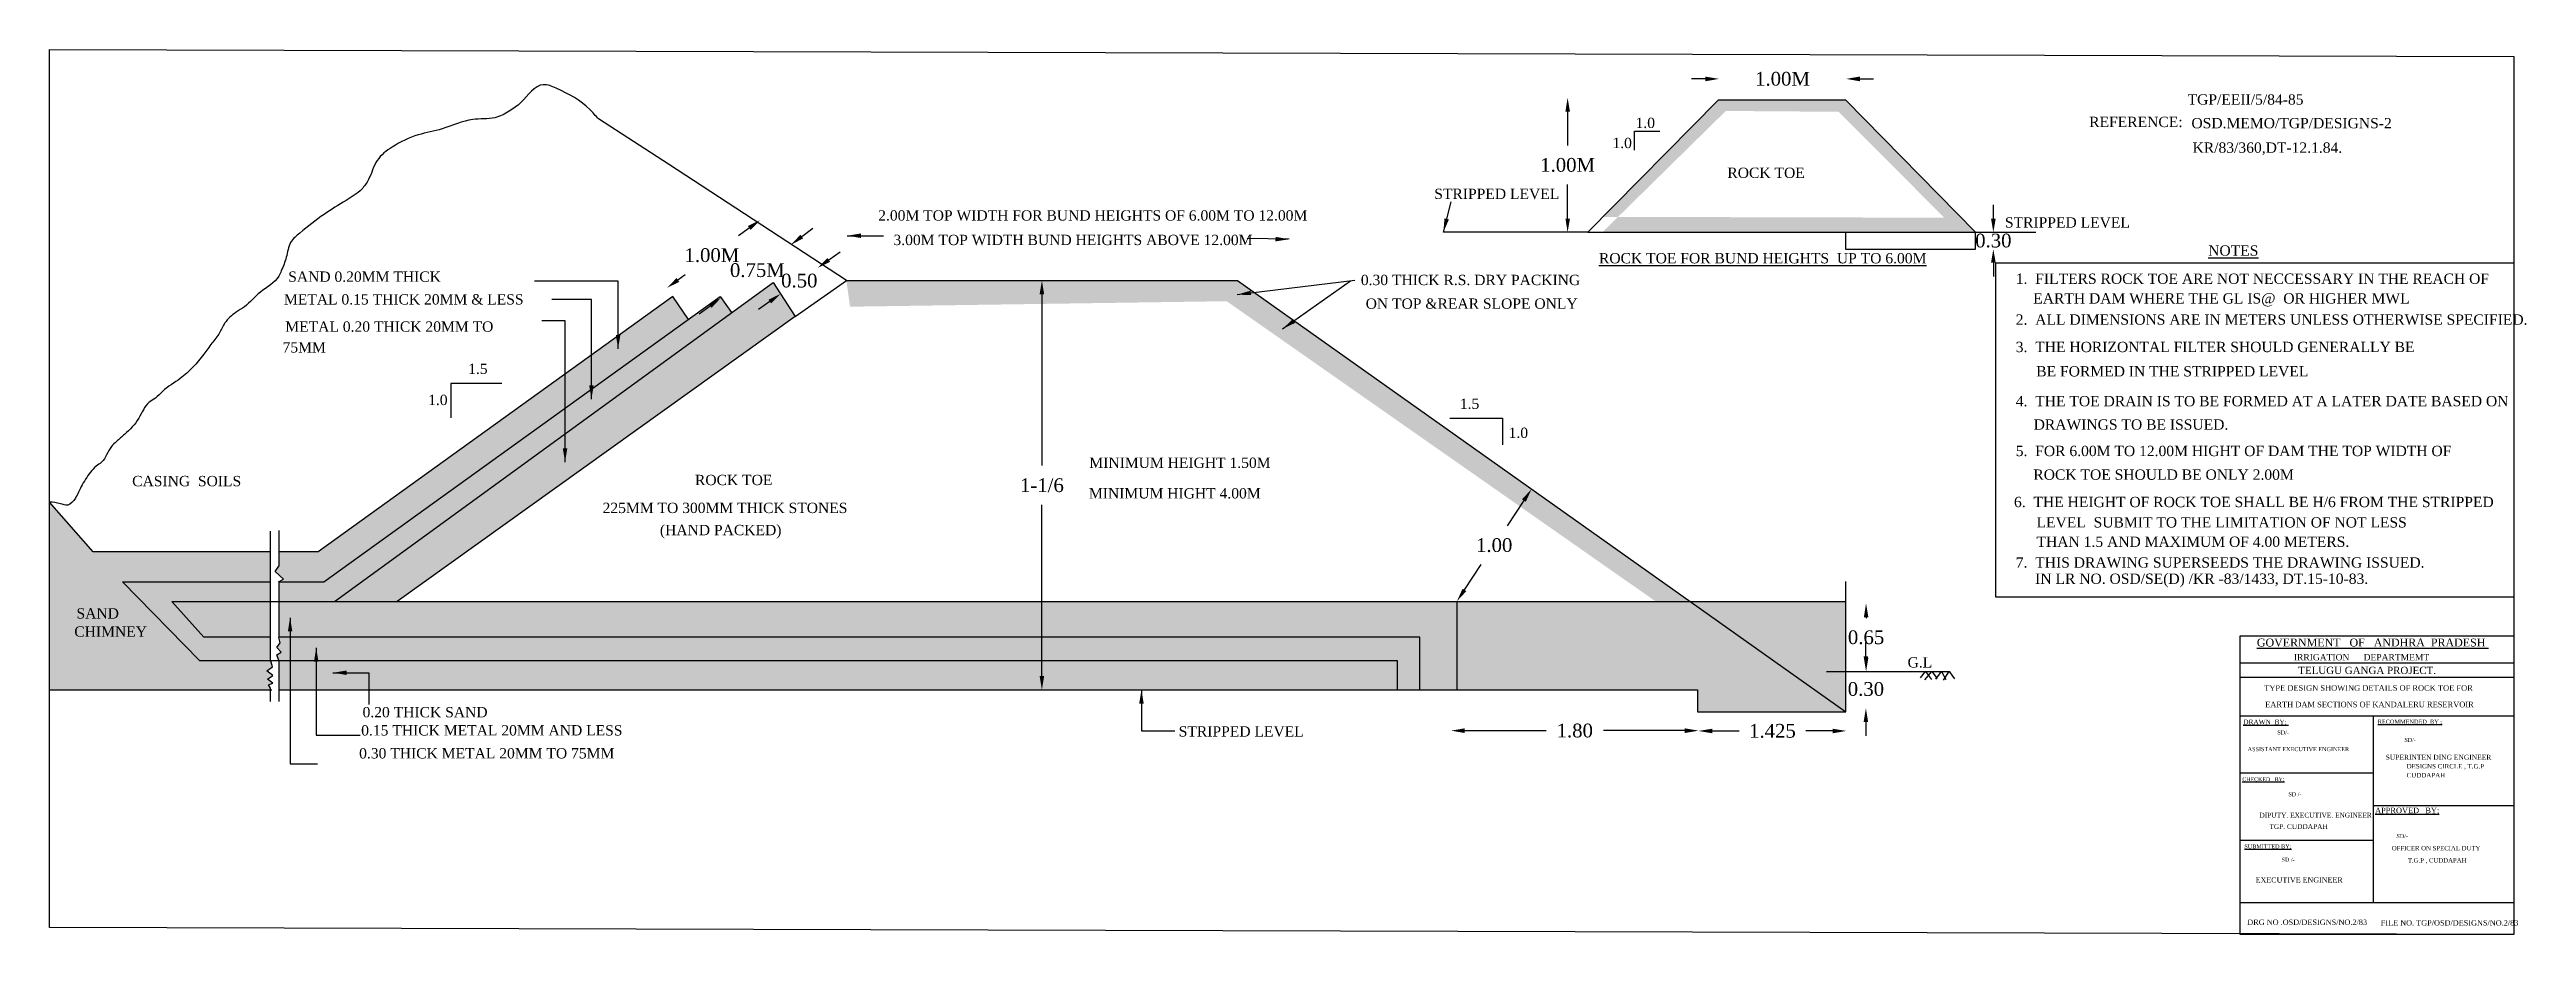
# Model space of a CAD drawing. Header units: millimetres. Extents: x 0.6 to 18.6, y 1.1 to 7.5.
import ezdxf

# ---------------------------------------------------------------- set-up
doc = ezdxf.new("R2010")
doc.units = ezdxf.units.MM
doc.header["$MEASUREMENT"] = 0
doc.linetypes.add('ACAD_ISO03W100', pattern=[30, 12, -18])
for name, color, linetype in [('DIM', 5, 'Continuous'), ('DO LINE', 3, 'Continuous'), ('DWG.LINE', 10, 'Continuous'), ('HATCH', 2, 'Continuous'), ('RAILING', 4, 'Continuous'), ('TEXT', 7, 'Continuous')]:
    doc.layers.add(name, color=color, linetype=linetype)
doc.layers.add('TITLE', color=7, linetype='Continuous', lineweight=30)
doc.styles.get("Standard").update_dxf_attribs({"font": 'times.ttf', "height": 0.1})
doc.dimstyles.get("Standard").update_dxf_attribs({"dimtxt": 0.1, "dimasz": 0.1, "dimexe": 0.18, "dimexo": 0.0625, "dimgap": 0.09, "dimtad": 0, "dimtih": 1, "dimtoh": 1, "dimdec": 0, "dimzin": 0, "dimdsep": 46, "dimtxsty": 'Standard', "dimcen": 300, "dimse1": 1, "dimse2": 1, "dimclre": 256, "dimclrt": 4, "dimadec": 0, "dimazin": 0, "dimtfac": 1, "dimtdec": 0, "dimtofl": 0, "dimtmove": 0, "dimatfit": 3, "dimfxl": 0, "dimtolj": 1, "dimtzin": 0, "dimarcsym": 0})
pattern_1 = [(228.0128, (0.216, 0.3), (-2.39999947, -2.700000402), [0.040361, -3.9957264]), (184.9697, (0.189, 0.27), (3.600000315, 0.299997392), [0.0692604, -6.8567775]), (132.5104, (0.12, 0.264), (2.999997216, -3.300002602), [0.0488364, -4.8348096]), (267.2737, (0.003, 0.189), (0.299998805, 6.000000088), [0.0630714, -6.2440674]), (292.8337, (0, 0.126), (-1.500002972, 3.599998924), [0.0618465, -6.122812]), (357.2737, (0.024, 0.069), (-6.000000088, 0.299998805), [0.0630714, -6.2440674]), (37.6942, (0.087, 0.066), (-3.900002204, -2.9999971215), [0.0834087, -8.2574547]), (72.2553, (0.153, 0.117), (2.100003229, 6.599998869), [0.0787464, -7.7958963]), (121.4296, (0.177, 0.192), (-2.40000247, 3.899998511), [0.063285, -6.265222]), (175.2364, (0.144, 0.246), (3.300000284, -0.29999746), [0.0722496, -3.540229]), (222.3974, (0.072, 0.252), (-3.6000022053, -3.2999976246), [0.0934344, -9.2500125]), (138.8141, (0.3, 0.186), (-2.100000884, 1.799999194), [0.0318903, -3.157153]), (171.4692, (0.276, 0.207), (3.899999485, -0.600002373), [0.060671, -6.0064533]), (225, (0.216, 0.216), (-3e-17, -0.3), [0.0424263, -0.3818376]), (203.1986, (0.195, 0.252), (1.49999992, 0.6000004), [0.0228474, -2.2618845]), (291.8014, (0.174, 0.243), (-0.29999997, 0.90000008), [0.032311, -1.5832386]), (30.9638, (0.186, 0.213), (0.8999994, 0.60000075), [0.0524787, -1.696807]), (161.5651, (0.231, 0.24), (0.60000013, -0.2999995), [0.0379473, -0.910736]), (16.3895, (0, 0.243), (3.00000066, 0.899997813), [0.05316, -5.2628535]), (70.3462, (0.051, 0.258), (-1.199998574, -3.30000064), [0.0445983, -4.4152224]), (293.1986, (0.231, 0.3), (-0.6000004, 1.49999992), [0.0456945, -2.2390374]), (343.6105, (0.249, 0.258), (-3.00000066, 0.899997813), [0.05316, -5.2628535]), (339.444, (0, 0.057), (-1.50000055, 0.5999988), [0.051264, -2.511937]), (294.7751, (0.048, 0.039), (-1.499997657, 3.300001027), [0.0429534, -4.252393]), (66.8014, (0.234, 0), (0.6000004, 1.49999992), [0.0456945, -2.2390374]), (17.354, (0.252, 0.042), (-3.900000606, -1.19999835), [0.0502893, -4.978627]), (69.444, (0.087, 0), (-0.5999988, -1.50000055), [0.025632, -2.537569]), (101.3099, (0.216, 0), (-0.2999993, 1.20000023), [0.015297, -1.5144087]), (165.9638, (0.213, 0.015), (0.90000016, -0.29999942), [0.0618465, -1.175085]), (186.009, (0.153, 0.03), (2.999999925, 0.299999795), [0.057315, -5.674177]), (303.6901, (0.186, 0.186), (-0.3000004, 0.59999987), [0.0432666, -1.0383987]), (353.1572, (0.21, 0.15), (5.09999981, -0.600002399), [0.0755382, -7.478269]), (60.9454, (0.285, 0.141), (-1.20000001, -2.100000115), [0.030887, -3.057802]), (90, (0.3, 0.168), (-0.3, 0.3), [0.018, -0.282]), (120.2564, (0.147, 0.039), (1.199998466, -2.100000737), [0.041677, -4.126056]), (48.0128, (0.126, 0.075), (2.39999947, 2.700000402), [0.0807216, -3.9553656]), (0, (0.18, 0.135), (0.3, 0.3), [0.078, -0.222]), (325.3048, (0.258, 0.135), (-2.999998278, 2.100002583), [0.047434, -4.695982]), (254.0546, (0.297, 0.108), (-0.29999997, -1.20000004), [0.0436806, -2.1403524]), (207.646, (0.285, 0.066), (-5.699998742, -3.000002314), [0.0711195, -7.0408422]), (175.4261, (0.222, 0.033), (-3.9000001675, 0.29999844), [0.0752397, -7.4487222])]

# ---------------------------------------------------------------- blocks, each defined once
blk = doc.blocks.new('*D1')
at = {"layer": 'Defpoints', "color": 0, "ltscale": 0.2}
for p in [(10.819, 2.929), (12.619, 2.929), (12.619, 2.534)]:
    blk.add_point(p, dxfattribs=at)
at = {"layer": 'DIM', "color": 0, "lineweight": -2, "ltscale": 0.2}
for p, q in [((10.919, 2.534), (11.511, 2.534)), ((12.519, 2.534), (11.927, 2.534))]:
    blk.add_line(p, q, dxfattribs=at)
at = {"layer": 'DIM', "color": 0, "ltscale": 0.2}
for points in [[(10.919, 2.551), (10.919, 2.517), (10.819, 2.534)], [(12.519, 2.551), (12.519, 2.517), (12.619, 2.534)]]:
    blk.add_solid(points, dxfattribs=at)
at = {"layer": 'DIM', "color": 4, "ltscale": 0.2, "insert": (11.719, 2.534), "char_height": 0.1, "attachment_point": 5}
blk.add_mtext('\\A1;1.80', dxfattribs=at)
blk = doc.blocks.new('*D2')
at = {"layer": 'Defpoints', "color": 0, "ltscale": 0.2}
for p in [(7.843, 5.806), (7.843, 2.831), (7.843, 2.831)]:
    blk.add_point(p, dxfattribs=at)
at = {"layer": 'DIM', "color": 0, "lineweight": -2, "ltscale": 0.2}
for p, q in [((7.843, 5.706), (7.843, 4.461)), ((7.843, 2.931), (7.843, 4.176))]:
    blk.add_line(p, q, dxfattribs=at)
at = {"layer": 'DIM', "color": 0, "ltscale": 0.2}
for points in [[(7.826, 5.706), (7.859, 5.706), (7.843, 5.806)], [(7.826, 2.931), (7.859, 2.931), (7.843, 2.831)]]:
    blk.add_solid(points, dxfattribs=at)
at = {"layer": 'DIM', "color": 4, "ltscale": 0.2, "insert": (7.843, 4.318), "char_height": 0.1, "attachment_point": 5}
blk.add_mtext('\\A1;1-1/6', dxfattribs=at)
blk = doc.blocks.new('*D3')
at = {"layer": 'Defpoints', "color": 0, "ltscale": 0.2}
for p in [(11.405, 4.29), (11.405, 4.29), (10.861, 3.474)]:
    blk.add_point(p, dxfattribs=at)
at = {"layer": 'DIM', "color": 0, "lineweight": -2, "ltscale": 0.2}
for p, q in [((11.349, 4.207), (11.227, 4.023)), ((10.916, 3.557), (11.039, 3.741))]:
    blk.add_line(p, q, dxfattribs=at)
at = {"layer": 'DIM', "color": 0, "ltscale": 0.2}
for points in [[(11.335, 4.216), (11.363, 4.198), (11.405, 4.29)], [(10.903, 3.566), (10.93, 3.548), (10.861, 3.474)]]:
    blk.add_solid(points, dxfattribs=at)
at = {"layer": 'DIM', "color": 4, "ltscale": 0.2, "insert": (11.133, 3.882), "char_height": 0.1, "attachment_point": 5}
blk.add_mtext('\\A1;1.00', dxfattribs=at)
blk = doc.blocks.new('*D4')
at = {"layer": 'Defpoints', "color": 0, "ltscale": 0.2}
for p in [(13.841, 3.459), (13.838, 2.964), (13.841, 2.964)]:
    blk.add_point(p, dxfattribs=at)
at = {"layer": 'DIM', "color": 0, "lineweight": -2, "ltscale": 0.2}
for p, q in [((13.838, 3.359), (13.838, 3.353)), ((13.838, 3.064), (13.838, 3.071))]:
    blk.add_line(p, q, dxfattribs=at)
at = {"layer": 'DIM', "color": 0, "ltscale": 0.2}
for points in [[(13.822, 3.359), (13.855, 3.359), (13.838, 3.459)], [(13.822, 3.064), (13.855, 3.064), (13.838, 2.964)]]:
    blk.add_solid(points, dxfattribs=at)
at = {"layer": 'DIM', "color": 4, "ltscale": 0.2, "insert": (13.838, 3.212), "char_height": 0.1, "attachment_point": 5}
blk.add_mtext('\\A1;0.65', dxfattribs=at)
blk = doc.blocks.new('*D5')
at = {"layer": 'Defpoints', "color": 0, "ltscale": 0.2}
for p in [(14.153, 2.975), (13.837, 2.697), (14.153, 2.697)]:
    blk.add_point(p, dxfattribs=at)
at = {"layer": 'DIM', "color": 0, "lineweight": -2, "ltscale": 0.2}
for p, q in [((13.837, 3.075), (13.837, 3.175)), ((13.837, 2.597), (13.837, 2.497))]:
    blk.add_line(p, q, dxfattribs=at)
at = {"layer": 'DIM', "color": 0, "ltscale": 0.2}
for points in [[(13.82, 3.075), (13.853, 3.075), (13.837, 2.975)], [(13.82, 2.597), (13.853, 2.597), (13.837, 2.697)]]:
    blk.add_solid(points, dxfattribs=at)
at = {"layer": 'DIM', "color": 4, "ltscale": 0.2, "insert": (13.837, 2.836), "char_height": 0.1, "attachment_point": 5}
blk.add_mtext('\\A1;0.30', dxfattribs=at)
blk = doc.blocks.new('*D6')
at = {"layer": 'Defpoints', "color": 0, "ltscale": 0.2}
for p in [(12.619, 2.534), (13.695, 2.534), (13.695, 2.532)]:
    blk.add_point(p, dxfattribs=at)
at = {"layer": 'DIM', "color": 0, "lineweight": -2, "ltscale": 0.2}
for p, q in [((12.719, 2.532), (12.914, 2.532)), ((13.595, 2.532), (13.399, 2.532))]:
    blk.add_line(p, q, dxfattribs=at)
at = {"layer": 'DIM', "color": 0, "ltscale": 0.2}
for points in [[(12.719, 2.548), (12.719, 2.515), (12.619, 2.532)], [(13.595, 2.548), (13.595, 2.515), (13.695, 2.532)]]:
    blk.add_solid(points, dxfattribs=at)
at = {"layer": 'DIM', "color": 4, "ltscale": 0.2, "insert": (13.157, 2.532), "char_height": 0.1, "attachment_point": 5}
blk.add_mtext('\\A1;1.425', dxfattribs=at)
blk = doc.blocks.new('*D7')
at = {"layer": 'Defpoints', "color": 0, "ltscale": 0.2}
for p in [(5.795, 6.247), (5.84, 6.186), (5.159, 5.69)]:
    blk.add_point(p, dxfattribs=at)
at = {"layer": 'DIM', "color": 0, "lineweight": -2, "ltscale": 0.2}
for p, q in [((5.714, 6.188), (5.636, 6.131)), ((5.195, 5.811), (5.248, 5.849))]:
    blk.add_line(p, q, dxfattribs=at)
at = {"layer": 'DIM', "color": 0, "ltscale": 0.2}
for points in [[(5.704, 6.202), (5.724, 6.175), (5.795, 6.247)], [(5.185, 5.824), (5.205, 5.797), (5.114, 5.752)]]:
    blk.add_solid(points, dxfattribs=at)
at = {"layer": 'DIM', "color": 4, "ltscale": 0.2, "insert": (5.442, 5.99), "char_height": 0.1, "attachment_point": 5, "rotation": 0.01}
blk.add_mtext('\\A1;1.00M', dxfattribs=at)
blk = doc.blocks.new('*D8')
at = {"layer": 'Defpoints', "color": 0, "ltscale": 0.2}
for p in [(6.009, 6.075), (6.016, 6.065), (5.502, 5.691)]:
    blk.add_point(p, dxfattribs=at)
at = {"layer": 'DIM', "color": 0, "lineweight": -2, "ltscale": 0.2}
for p, q in [((6.096, 6.126), (6.176, 6.186)), ((5.43, 5.621), (5.35, 5.561))]:
    blk.add_line(p, q, dxfattribs=at)
at = {"layer": 'DIM', "color": 0, "ltscale": 0.2}
for points in [[(6.086, 6.139), (6.106, 6.113), (6.016, 6.065)], [(5.42, 5.634), (5.44, 5.608), (5.509, 5.681)]]:
    blk.add_solid(points, dxfattribs=at)
at = {"layer": 'DIM', "color": 4, "ltscale": 0.2, "insert": (5.773, 5.881), "char_height": 0.1, "attachment_point": 5, "rotation": 0.01}
blk.add_mtext('\\A1;0.75M', dxfattribs=at)
blk = doc.blocks.new('*D9')
at = {"layer": 'Defpoints', "color": 0, "ltscale": 0.2}
for p in [(6.153, 5.981), (5.887, 5.793), (6.211, 5.898)]:
    blk.add_point(p, dxfattribs=at)
at = {"layer": 'DIM', "color": 0, "lineweight": -2, "ltscale": 0.2}
for p, q in [((6.293, 5.956), (6.375, 6.014)), ((5.863, 5.653), (5.782, 5.595))]:
    blk.add_line(p, q, dxfattribs=at)
at = {"layer": 'DIM', "color": 0, "ltscale": 0.2}
for points in [[(6.283, 5.97), (6.302, 5.942), (6.211, 5.898)], [(5.854, 5.667), (5.873, 5.639), (5.945, 5.711)]]:
    blk.add_solid(points, dxfattribs=at)
at = {"layer": 'DIM', "color": 4, "ltscale": 0.2, "insert": (6.078, 5.805), "char_height": 0.1, "attachment_point": 5, "rotation": 0.01}
blk.add_mtext('\\A1;0.50', dxfattribs=at)
blk = doc.blocks.new('*D10')
at = {"layer": 'Defpoints', "color": 0, "ltscale": 0.2}
for p in [(11.667, 7.135), (11.672, 7.135), (11.672, 6.157)]:
    blk.add_point(p, dxfattribs=at)
at = {"layer": 'DIM', "color": 0, "lineweight": -2, "ltscale": 0.2}
for p, q in [((11.667, 7.035), (11.667, 6.787)), ((11.667, 6.257), (11.667, 6.505))]:
    blk.add_line(p, q, dxfattribs=at)
at = {"layer": 'DIM', "color": 0, "ltscale": 0.2}
for points in [[(11.651, 7.035), (11.684, 7.035), (11.667, 7.135)], [(11.651, 6.257), (11.684, 6.257), (11.667, 6.157)]]:
    blk.add_solid(points, dxfattribs=at)
at = {"layer": 'DIM', "color": 4, "ltscale": 0.2, "insert": (11.667, 6.646), "char_height": 0.1, "attachment_point": 5}
blk.add_mtext('\\A1;1.00M', dxfattribs=at)
blk = doc.blocks.new('*D11')
at = {"layer": 'Defpoints', "color": 0, "ltscale": 0.2}
for p in [(12.768, 7.274), (13.693, 7.274), (13.693, 7.272)]:
    blk.add_point(p, dxfattribs=at)
at = {"layer": 'DIM', "color": 0, "lineweight": -2, "ltscale": 0.2}
for p, q in [((12.668, 7.272), (12.568, 7.272)), ((13.793, 7.272), (13.893, 7.272))]:
    blk.add_line(p, q, dxfattribs=at)
at = {"layer": 'DIM', "color": 0, "ltscale": 0.2}
for points in [[(12.668, 7.289), (12.668, 7.255), (12.768, 7.272)], [(13.793, 7.289), (13.793, 7.255), (13.693, 7.272)]]:
    blk.add_solid(points, dxfattribs=at)
at = {"layer": 'DIM', "color": 4, "ltscale": 0.2, "insert": (13.23, 7.272), "char_height": 0.1, "attachment_point": 5}
blk.add_mtext('\\A1;1.00M', dxfattribs=at)
blk = doc.blocks.new('*D12')
at = {"layer": 'Defpoints', "color": 0, "ltscale": 0.2}
for p in [(14.634, 6.157), (14.634, 6.035), (14.764, 6.035)]:
    blk.add_point(p, dxfattribs=at)
at = {"layer": 'DIM', "color": 0, "lineweight": -2, "ltscale": 0.2}
for p, q in [((14.764, 6.257), (14.764, 6.357)), ((14.764, 5.935), (14.764, 5.835))]:
    blk.add_line(p, q, dxfattribs=at)
at = {"layer": 'DIM', "color": 0, "ltscale": 0.2}
for points in [[(14.747, 6.257), (14.781, 6.257), (14.764, 6.157)], [(14.747, 5.935), (14.781, 5.935), (14.764, 6.035)]]:
    blk.add_solid(points, dxfattribs=at)
at = {"layer": 'DIM', "color": 4, "ltscale": 0.2, "insert": (14.764, 6.096), "char_height": 0.1, "attachment_point": 5}
blk.add_mtext('\\A1;0.30', dxfattribs=at)

msp = doc.modelspace()

# ---------------------------------------------------------------- hatches: boundary and pattern name
at = {"layer": 'HATCH', "ltscale": 0.2}
h = msp.add_hatch(dxfattribs=at)
h.set_pattern_fill('GRAVEL', color=256, scale=0.3, style=0)
h.set_pattern_definition(pattern_1)
h.paths.add_polyline_path([(14.407, 6.263), (12.034, 6.269), (11.92, 6.157), (14.512, 6.157)])
h.paths.add_polyline_path([(12.818, 7.039), (12.686, 7.04), (11.924, 6.269), (12.034, 6.269)])
h.paths.add_polyline_path([(13.556, 7.117), (12.897, 7.117), (12.818, 7.039), (13.639, 7.033)])
h.paths.add_polyline_path([(12.897, 7.117), (12.763, 7.117), (12.686, 7.04), (12.818, 7.039)])
h.paths.add_polyline_path([(13.69, 7.117), (13.556, 7.117), (13.639, 7.033), (13.774, 7.032)])
h.paths.add_polyline_path([(13.774, 7.032), (13.639, 7.033), (14.407, 6.263), (14.531, 6.262)])
h.paths.add_polyline_path([(14.531, 6.262), (14.407, 6.263), (14.512, 6.157), (14.634, 6.157)])
h.paths.add_polyline_path([(13.69, 3.474), (12.557, 3.474), (13.69, 2.671)])
h.paths.add_polyline_path([(12.557, 3.474), (10.861, 3.474), (10.861, 2.831), (12.613, 2.831), (12.613, 2.671), (13.69, 2.671)])
h = msp.add_hatch(dxfattribs=at)
h.set_pattern_fill('AR-CONC', color=256, scale=0.03, style=0)
h.set_pattern_definition([(50, (0, 0), (0.215178, -0.0188256), [0.0225, -0.2475]), (355, (0, 0), (-0.0416254, 0.2256576), [0.018, -0.198]), (100.4514, (0.01793, -0.00157), (0.1735528, 0.2068319), [0.019122, -0.2103426]), (46.1842, (0, 0.06), (0.3201723, -0.0496557), [0.03375, -0.37125]), (96.6356, (0.02668, 0.05586), (0.280399, 0.2922354), [0.028683, -0.315514]), (351.1842, (0, 0.06), (0.2803986, 0.2922356), [0.027, -0.297]), (21, (0.03, 0.045), (0.1790721, -0.1207857), [0.0225, -0.2475]), (326, (0.03, 0.045), (0.0729946, 0.217545), [0.018, -0.198]), (71.4514, (0.04492, 0.03493), (0.2520668, 0.0967591), [0.019122, -0.2103426]), (37.5, (0, 0), (0.00364796, 0.09986816), [0, -0.1956, 0, -0.201, 0, -0.19875]), (7.5, (0, 0), (0.07892086, 0.1183235), [0, -0.1146, 0, -0.1911, 0, -0.07575]), (327.5, (-0.0669, 0), (0.16014673, -0.00676646), [0, -0.075, 0, -0.234, 0, -0.3105]), (317.5, (-0.0969, 0), (0.1749559, 0.0300315), [0, -0.0975, 0, -0.1554, 0, -0.2205])])
h.paths.add_polyline_path([(2.232, 3.617), (1.155, 3.617), (1.715, 3.044), (2.232, 3.044), (2.232, 3.213), (1.746, 3.213), (1.514, 3.474), (2.232, 3.474)], flags=16)
h.paths.add_polyline_path([(5.586, 5.575), (5.502, 5.691), (2.62, 3.617), (2.291, 3.617), (2.291, 3.474), (2.698, 3.474)])
h.paths.add_polyline_path([(10.861, 3.474), (2.698, 3.474), (2.291, 3.474), (2.291, 3.213), (10.591, 3.213), (10.591, 2.831), (10.861, 2.831)])
h.paths.add_polyline_path([(10.591, 3.213), (2.291, 3.212), (2.302, 3.173), (2.277, 3.139), (2.31, 3.105), (2.277, 3.086), (2.291, 3.044), (10.428, 3.044), (10.428, 2.831), (10.591, 2.831)])
h.paths.add_polyline_path([(10.428, 3.044), (2.291, 3.044), (2.291, 2.831), (10.428, 2.831)], flags=17)
h.paths.add_polyline_path([(6.049, 5.544), (5.887, 5.793), (2.698, 3.474), (3.154, 3.474)])
h.paths.add_polyline_path([(5.271, 5.524), (5.159, 5.69), (2.579, 3.834), (2.291, 3.834), (2.291, 3.73), (2.266, 3.69), (2.326, 3.636), (2.291, 3.617), (2.291, 3.617), (2.62, 3.617)])
h.paths.add_polyline_path([(2.232, 3.834), (0.941, 3.834), (0.624, 4.196), (0.624, 2.831), (2.232, 2.831), (2.232, 2.843), (2.217, 2.866), (2.248, 2.88), (2.209, 2.909), (2.248, 2.935), (2.205, 2.97), (2.246, 2.999), (2.233, 3.044), (1.715, 3.044), (1.155, 3.617), (2.232, 3.617)])
h.paths.add_polyline_path([(2.232, 3.474), (1.514, 3.474), (1.746, 3.213), (2.232, 3.213)], flags=17)
h.paths.add_polyline_path([(0.785, 3.196), (1.34, 3.196), (1.34, 3.311), (0.785, 3.311)], flags=24)
h.paths.add_polyline_path([(0.8, 3.328), (1.168, 3.328), (1.168, 3.443), (0.8, 3.443)], flags=24)
h.paths.add_polyline_path([(14.829, 6.17), (15.757, 6.17), (15.757, 6.285), (14.829, 6.285)], flags=9)
h.paths.add_polyline_path([(11.876, 5.91), (14.243, 5.91), (14.243, 6.025), (11.876, 6.025)], flags=9)
h.paths.add_polyline_path([(12.81, 6.531), (13.399, 6.531), (13.399, 6.646), (12.81, 6.646)], flags=9)
h.paths.add_polyline_path([(12.142, 6.895), (12.319, 6.895), (12.319, 7.009), (12.142, 7.009)], flags=9)
h.paths.add_polyline_path([(11.974, 6.748), (12.151, 6.748), (12.151, 6.863), (11.974, 6.863)], flags=9)
h.paths.add_polyline_path([(10.678, 6.378), (11.605, 6.378), (11.605, 6.493), (10.678, 6.493)], flags=9)
h.paths.add_polyline_path([(6.717, 6.053), (9.281, 6.053), (9.281, 6.168), (6.717, 6.168)], flags=9)
h.paths.add_polyline_path([(6.633, 6.221), (9.748, 6.221), (9.748, 6.336), (6.633, 6.336)], flags=9)
h.paths.add_polyline_path([(10.178, 5.58), (11.724, 5.58), (11.724, 5.695), (10.178, 5.695)], flags=9)
h.paths.add_polyline_path([(10.144, 5.752), (11.742, 5.752), (11.742, 5.867), (10.144, 5.867)], flags=9)
h.paths.add_polyline_path([(11.219, 4.641), (11.395, 4.641), (11.395, 4.756), (11.219, 4.756)], flags=9)
h.paths.add_polyline_path([(10.864, 4.853), (11.04, 4.853), (11.04, 4.967), (10.864, 4.967)], flags=9)
h.paths.add_polyline_path([(8.819, 2.47), (9.746, 2.47), (9.746, 2.585), (8.819, 2.585)], flags=9)
h.paths.add_polyline_path([(2.857, 2.311), (4.71, 2.311), (4.71, 2.426), (2.857, 2.426)], flags=9)
h.paths.add_polyline_path([(2.872, 2.478), (4.768, 2.478), (4.768, 2.593), (2.872, 2.593)], flags=9)
h.paths.add_polyline_path([(2.882, 2.61), (3.809, 2.61), (3.809, 2.725), (2.882, 2.725)], flags=9)
h = msp.add_hatch(dxfattribs=at)
h.set_pattern_fill('GRAVEL', color=256, scale=0.3, style=0)
h.set_pattern_definition(pattern_1)
h.paths.add_polyline_path([(9.265, 5.806), (6.421, 5.806), (6.447, 5.616), (9.187, 5.656), (12.307, 3.474), (12.557, 3.474)])

# ---------------------------------------------------------------- linework, layer by layer
at = {"layer": 'DO LINE', "linetype": 'ACAD_ISO03W100', "ltscale": 0.1}
for points in [[(11.814, 6.157), (10.763, 6.157)], [(14.634, 6.157), (15.073, 6.157)]]:
    msp.add_lwpolyline(points, dxfattribs=at)
at = {"layer": 'DWG.LINE', "ltscale": 0.2}
msp.add_line((18.55, 5.874), (18.55, 3.505), dxfattribs=at)
for points in [[(14.634, 6.157), (13.69, 7.117), (12.763, 7.117), (11.814, 6.157)], [(6.421, 5.806), (5.127, 6.652), (4.617, 6.981)], [(12.154, 6.753), (12.154, 6.891), (12.337, 6.891)], [(11.814, 6.157), (14.634, 6.157)], [(13.689, 6.157), (13.689, 6.035), (14.634, 6.035), (14.634, 6.157)], [(2.232, 3.213), (1.746, 3.213), (1.514, 3.474), (2.698, 3.474), (5.887, 5.793), (6.049, 5.544), (3.154, 3.474)], [(6.049, 5.544), (6.421, 5.806), (9.265, 5.806), (13.69, 2.671)], [(2.29, 3.617), (2.62, 3.617), (5.502, 5.691), (5.586, 5.575)], [(5.271, 5.524), (5.159, 5.69), (2.579, 3.834), (2.291, 3.834)], [(3.913, 5.058), (3.544, 5.058), (3.544, 4.807)], [(10.811, 4.806), (11.193, 4.806), (11.193, 4.611)], [(2.232, 3.834), (0.941, 3.834), (0.624, 4.196)], [(2.232, 3.044), (2.232, 3.984)], [(2.291, 3.988), (2.291, 3.73)], [(1.715, 3.044), (1.155, 3.617), (2.232, 3.617)], [(2.29, 3.617), (2.326, 3.636), (2.266, 3.69), (2.291, 3.73)], [(2.291, 3.617), (2.291, 3.212)], [(12.613, 2.831), (12.613, 2.671), (13.69, 2.671), (13.69, 3.618)], [(2.698, 3.474), (13.69, 3.474)], [(10.861, 3.474), (10.861, 2.83)], [(2.291, 3.044), (2.277, 3.086), (2.31, 3.105), (2.277, 3.139), (2.302, 3.173), (2.291, 3.212)], [(10.591, 2.831), (10.591, 3.213), (2.291, 3.213)], [(1.715, 3.044), (10.428, 3.044), (10.428, 2.831)], [(2.232, 2.843), (2.217, 2.866), (2.248, 2.88), (2.209, 2.909), (2.248, 2.935), (2.205, 2.97), (2.246, 2.999), (2.232, 3.048)], [(2.291, 3.044), (2.291, 2.746)], [(13.55, 2.965), (14.45, 2.965)], [(0.624, 2.831), (2.24, 2.831)], [(2.232, 2.746), (2.232, 2.843)], [(2.291, 2.831), (12.613, 2.831)]]:
    msp.add_lwpolyline(points, dxfattribs=at)
msp.add_spline([(4.617, 6.981), (4.555, 7.049), (4.31, 7.204), (4.216, 7.23), (4.052, 7.1), (3.968, 7.037), (3.863, 6.99), (3.703, 6.977), (3.48, 6.909), (3.306, 6.865), (3.117, 6.777), (3.008, 6.68), (2.944, 6.54), (2.895, 6.471), (2.781, 6.388), (2.621, 6.287), (2.444, 6.151), (2.378, 6.083), (2.346, 5.975), (2.31, 5.878), (2.292, 5.839), (2.158, 5.722), (2.042, 5.616), (1.981, 5.576), (1.9, 5.498), (1.861, 5.427), (1.805, 5.35), (1.746, 5.271), (1.575, 5.094), (1.446, 5), (1.394, 4.951), (1.349, 4.921), (1.273, 4.805), (1.17, 4.688), (1.112, 4.636), (1.074, 4.599), (1.002, 4.485), (0.964, 4.456), (0.886, 4.362), (0.855, 4.308), (0.812, 4.225), (0.756, 4.174), (0.703, 4.184), (0.624, 4.196)], degree=3, dxfattribs=at)
at = {"layer": 'HATCH', "ltscale": 0.2}
for points in [[(14.235, 2.918), (14.27, 2.965), (14.315, 2.905)], [(14.266, 2.904), (14.316, 2.965), (14.355, 2.913)], [(14.346, 2.908), (14.388, 2.965), (14.418, 2.907)], [(14.402, 2.902), (14.442, 2.965), (14.482, 2.911)]]:
    msp.add_lwpolyline(points, dxfattribs=at)
at = {"layer": 'RAILING', "ltscale": 0.2}
msp.add_lwpolyline([(14.781, 5.935), (18.55, 5.935), (18.55, 3.505), (14.781, 3.505)], close=True, dxfattribs=at)
at = {"layer": 'TEXT', "ltscale": 0.2}
msp.add_lwpolyline([(0.624, 7.485), (18.55, 7.435), (18.55, 1.053), (0.624, 1.103)], close=True, dxfattribs=at)
at = {"layer": 'TITLE', "lineweight": 30}
for p, q in [((16.56, 1.053), (16.56, 3.224)), ((16.56, 2.923), (18.55, 2.923)), ((16.563, 3.027), (18.553, 3.027)), ((16.56, 2.642), (18.55, 2.642)), ((16.56, 1.286), (18.55, 1.286))]:
    msp.add_line(p, q, dxfattribs=at)
at = {"layer": 'TITLE'}
for p, q in [((18.55, 3.224), (18.55, 1.053)), ((16.56, 2.228), (17.527, 2.228)), ((16.56, 1.739), (17.527, 1.739)), ((18.55, 1.053), (16.56, 1.053))]:
    msp.add_line(p, q, dxfattribs=at)
at = {"layer": 'TITLE', "lineweight": 30}
for points in [[(16.56, 3.224), (18.55, 3.224)], [(17.527, 2.642), (17.527, 1.286)]]:
    msp.add_lwpolyline(points, dxfattribs=at)
at = {"layer": 'TITLE'}
msp.add_lwpolyline([(17.527, 1.991), (18.55, 1.991)], dxfattribs=at)

# ---------------------------------------------------------------- texts
at = {"layer": 'TEXT'}
for s, p in [('TGP/EEII/5/84-85', (16.177, 7.085)), ('1.0', (12.161, 6.915)), ('REFERENCE:', (15.461, 6.922)), ('OSD.MEMO/TGP/DESIGNS-2', (16.205, 6.913)), ('1.0', (11.993, 6.769)), ('KR/83/360,DT-12.1.84.', (16.213, 6.735)), ('ROCK TOE', (12.829, 6.552)), ('2.00M TOP WIDTH FOR BUND HEIGHTS OF 6.00M TO 12.00M', (6.652, 6.242)), ('STRIPPED LEVEL', (10.697, 6.399)), ('3.00M TOP WIDTH BUND HEIGHTS ABOVE 12.00M', (6.763, 6.064)), ('STRIPPED LEVEL', (14.848, 6.191)), ('%%UNOTES', (16.327, 5.987)), ('SAND 0.20MM THICK', (2.36, 5.797)), ('0.30 THICK R.S. DRY PACKING', (10.163, 5.773)), ('1.  FILTERS ROCK TOE ARE NOT NECCESSARY IN THE REACH OF', (14.927, 5.782)), ('METAL 0.15 THICK 20MM & LESS', (2.329, 5.632)), ('ON TOP &REAR SLOPE ONLY', (10.198, 5.601)), ('EARTH DAM WHERE THE GL IS@  OR HIGHER MWL', (15.054, 5.639)), ('METAL 0.20 THICK 20MM TO', (2.339, 5.434)), ('2.  ALL DIMENSIONS ARE IN METERS UNLESS OTHERWISE SPECIFIED. ', (14.927, 5.485)), ('75MM', (2.319, 5.283)), ('3.  THE HORIZONTAL FILTER SHOULD GENERALLY BE ', (14.927, 5.286)), ('1.5', (3.669, 5.127)), ('BE FORMED IN THE STRIPPED LEVEL', (15.076, 5.109)), ('1.0', (3.378, 4.901)), ('1.5', (10.883, 4.873)), ('4.  THE TOE DRAIN IS TO BE FORMED AT A LATER DATE BASED ON ', (14.927, 4.892)), ('1.0', (11.238, 4.662)), ('DRAWINGS TO BE ISSUED.', (15.057, 4.722)), ('MINIMUM HEIGHT 1.50M', (8.188, 4.444)), ('5.  FOR 6.00M TO 12.00M HIGHT OF DAM THE TOP WIDTH OF ', (14.927, 4.53)), ('CASING  SOILS', (1.225, 4.311)), ('ROCK TOE', (5.319, 4.319)), ('ROCK TOE SHOULD BE ONLY 2.00M', (15.055, 4.358)), ('225MM TO 300MM THICK STONES', (4.647, 4.116)), ('MINIMUM HIGHT 4.00M', (8.185, 4.222)), ('6.  THE HEIGHT OF ROCK TOE SHALL BE H/6 FROM THE STRIPPED', (14.914, 4.159)), ('(HAND PACKED)', (5.064, 3.955)), ('LEVEL  SUBMIT TO THE LIMITATION OF NOT LESS ', (15.078, 4.011)), ('7.  THIS DRAWING SUPERSEEDS THE DRAWING ISSUED.', (14.927, 3.719)), ('THAN 1.5 AND MAXIMUM OF 4.00 METERS.', (15.078, 3.87)), ('IN LR NO. OSD/SE(D) /KR -83/1433, DT.15-10-83.', (15.068, 3.601)), ('SAND ', (0.82, 3.349)), ('CHIMNEY', (0.804, 3.217)), ('G.L', (14.14, 2.993)), ('0.20 THICK SAND', (2.901, 2.631)), ('0.15 THICK METAL 20MM AND LESS', (2.891, 2.499)), ('STRIPPED LEVEL', (8.838, 2.491)), ('0.30 THICK METAL 20MM TO 75MM', (2.876, 2.332))]:
    msp.add_text(s, height=0.075, dxfattribs=at).set_placement(p)
at = {"layer": 'TITLE'}
for s, height, p in [('%%UROCK TOE FOR BUND HEIGHTS  UP TO 6.00M', 0.075, (11.895, 5.931)), ('IRRIGATION      DEPARTMEMT ', 0.04583, (16.95, 3.045)), ('TELUGU GANGA PROJECT.', 0.05272, (16.982, 2.946)), ('TYPE DESIGN SHOWING DETAILS OF ROCK TOE FOR', 0.0406, (16.734, 2.824)), ('EARTH DAM SECTIONS OF KANDALERU RESERVOIR', 0.0406, (16.741, 2.704)), ('%%UDRAWN  BY; ', 0.03481, (16.582, 2.58)), ('SD/-', 0.0292, (16.83, 2.506)), ('%%URECOMMENDED  BY :', 0.02988, (17.56, 2.584)), ('ASSISTANT EXECUTIVE ENGINEER', 0.02928, (16.614, 2.385)), ('SUPERINTEN DING ENGINEER', 0.03565, (17.618, 2.323)), ('SD/-', 0.0292, (17.754, 2.452)), ('%%UCHECKED   BY;', 0.02812, (16.575, 2.167)), ('DESIGNS CIRCLE , T.G.P', 0.0331, (17.77, 2.259)), ('CUDDAPAH', 0.0331, (17.77, 2.194)), ('SD /-', 0.0292, (16.91, 2.057)), ('DIPUTY. EXECUTIVE. ENGINEER', 0.035, (16.7, 1.902)), ('TGP. CUDDAPAH', 0.035, (16.772, 1.819)), ('%%UAPPROVED   BY;', 0.04017, (17.541, 1.934)), ('%%USUBMITTED BY;', 0.02928, (16.59, 1.678)), ('OFFICER ON SPECIAL DUTY', 0.03213, (17.662, 1.664)), ('SD/-', 0.0292, (17.696, 1.753)), ('EXECUTIVE ENGINEER ', 0.03819, (16.672, 1.43)), ('SD /-', 0.0292, (16.86, 1.581)), ('T.G.P , CUDDAPAH', 0.03213, (17.779, 1.575)), ('DRG NO .OSD/DESIGNS/NO.2/83', 0.0392, (16.611, 1.122)), ('FILE NO. TGP/OSD/DESIGNS/NO.2/83', 0.0392, (17.582, 1.117))]:
    msp.add_text(s, height=height, dxfattribs=at).set_placement(p)
at = {"layer": 'TITLE', "lineweight": 30}
msp.add_text('%%UGOVERNMENT   OF   ANDHRA  PRADESH ', height=0.05757, dxfattribs=at).set_placement((16.681, 3.146))

# ---------------------------------------------------------------- dimensions: what is measured, and where the dimension line sits
at = {"layer": 'DIM', "ltscale": 0.2}
for p1, p2, distance, text, picture, middle in [((12.768, 7.274), (13.693, 7.274), -0.002, '1.00M', '*D11', (13.23, 7.272)), ((11.672, 6.157), (11.672, 7.135), 0.005, '1.00M', '*D10', (11.667, 6.646)), ((7.843, 5.806), (7.843, 2.831), 0, '1-1/6', '*D2', (7.843, 4.318)), ((10.861, 3.474), (11.405, 4.29), 0, '1.00', '*D3', (11.133, 3.882)), ((10.819, 2.929), (12.619, 2.929), -0.395, '1.80', '*D1', (11.719, 2.534)), ((12.619, 2.534), (13.695, 2.534), -0.002, '1.425', '*D6', (13.157, 2.532))]:
    dim = msp.add_aligned_dim(p1=p1, p2=p2, distance=distance, text=text, dimstyle='Standard', dxfattribs=at)
    dim.commit()
    dim.dimension.update_dxf_attribs({"geometry": picture, "text_midpoint": middle})
for base, p1, p2, text, picture, middle in [((14.764, 6.035), (14.634, 6.157), (14.634, 6.035), '0.30', '*D12', (14.764, 6.096)), ((13.838, 2.964), (13.841, 3.459), (13.841, 2.964), '0.65', '*D4', (13.838, 3.212)), ((13.837, 2.697), (14.153, 2.975), (14.153, 2.697), '0.30', '*D5', (13.837, 2.836))]:
    dim = msp.add_linear_dim(base=base, p1=p1, p2=p2, angle=270, text=text, dimstyle='Standard', dxfattribs=at)
    dim.commit()
    dim.dimension.update_dxf_attribs({"geometry": picture, "text_midpoint": middle, "dimtype": 161})
for base, p1, p2, angle, text, picture, middle in [((5.795, 6.247), (5.159, 5.69), (5.84, 6.186), 36.0455, '1.00M', '*D7', (5.442, 5.99)), ((6.016, 6.065), (5.502, 5.691), (6.009, 6.075), 37.1373, '0.75M', '*D8', (5.773, 5.881)), ((6.211, 5.898), (5.887, 5.793), (6.153, 5.981), 35.1914, '0.50', '*D9', (6.078, 5.805))]:
    dim = msp.add_linear_dim(base=base, p1=p1, p2=p2, angle=angle, text=text, dimstyle='Standard', dxfattribs=at)
    dim.commit()
    dim.dimension.update_dxf_attribs({"geometry": picture, "text_midpoint": middle, "dimtype": 161, "text_rotation": 0.01})

# ---------------------------------------------------------------- leaders
for points in [[(10.763, 6.157), (10.819, 6.379)], [(6.427, 6.132), (6.691, 6.132)], [(9.642, 6.106), (9.335, 6.111)], [(4.76, 5.31), (4.76, 5.801), (4.151, 5.801)], [(9.263, 5.704), (10.119, 5.809)], [(9.594, 5.454), (10.088, 5.805)], [(4.566, 4.945), (4.566, 5.669), (4.277, 5.669)], [(4.374, 4.486), (4.374, 5.514), (4.204, 5.514)], [(2.374, 3.355), (2.374, 2.293), (2.573, 2.293)], [(2.564, 3.136), (2.564, 2.501), (2.883, 2.501)], [(2.686, 2.955), (2.946, 2.955), (2.946, 2.723)], [(8.567, 2.831), (8.567, 2.533), (8.811, 2.533)]]:
    msp.add_leader(points, dimstyle='Standard', override={"dimgap": 0.09, "dimtad": 0}, dxfattribs=at)

doc.saveas('drawing.dxf')
